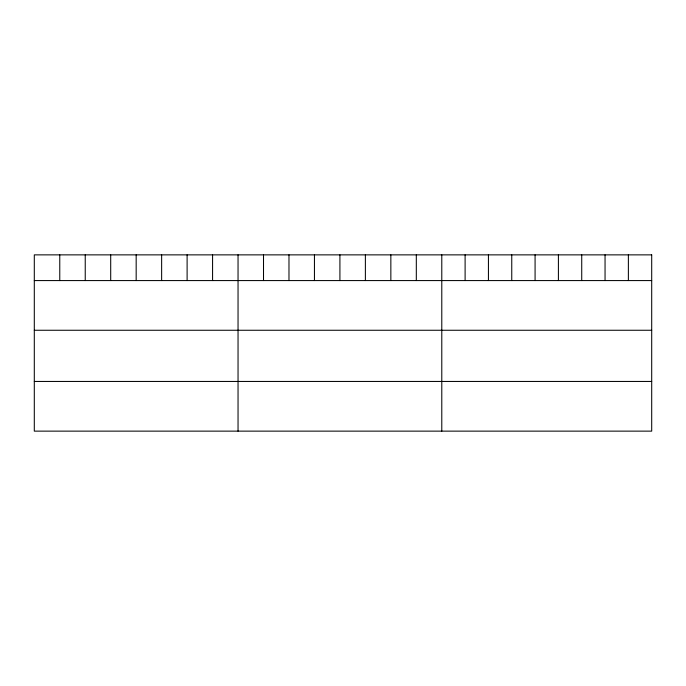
<?xml version="1.0" encoding="UTF-8"?>
<svg xmlns="http://www.w3.org/2000/svg" width="686" height="686" viewBox="0 0 686 686"><rect width="100%" height="100%" fill="white"/><g stroke="black" fill="none" stroke-linecap="round" stroke-linejoin="round"><path stroke-width="1.03" d="M34.3 280.574L651.7 280.574M34.3 330.258L651.7 330.258M34.3 381.45L651.7 381.45M628.376 254.866L628.376 280.574M605.052 254.866L605.052 280.574M581.728 254.866L581.728 280.574M558.404 254.866L558.404 280.574M535.08 254.866L535.08 280.574M511.756 254.866L511.756 280.574M488.432 254.866L488.432 280.574M465.108 254.866L465.108 280.574M441.784 254.866L441.784 431.134M416.316 254.866L416.316 280.574M390.849 254.866L390.849 280.574M365.381 254.866L365.381 280.574M339.913 254.866L339.913 280.574M314.445 254.866L314.445 280.574M288.978 254.866L288.978 280.574M263.51 254.866L263.51 280.574M238.042 254.866L238.042 431.134M212.574 254.866L212.574 280.574M187.107 254.866L187.107 280.574M161.639 254.866L161.639 280.574M136.171 254.866L136.171 280.574M110.703 254.866L110.703 280.574M85.236 254.866L85.236 280.574M59.768 254.866L59.768 280.574M651.7 254.866L34.3 254.866L34.3 431.134L651.7 431.134L651.7 254.866"/></g></svg>
